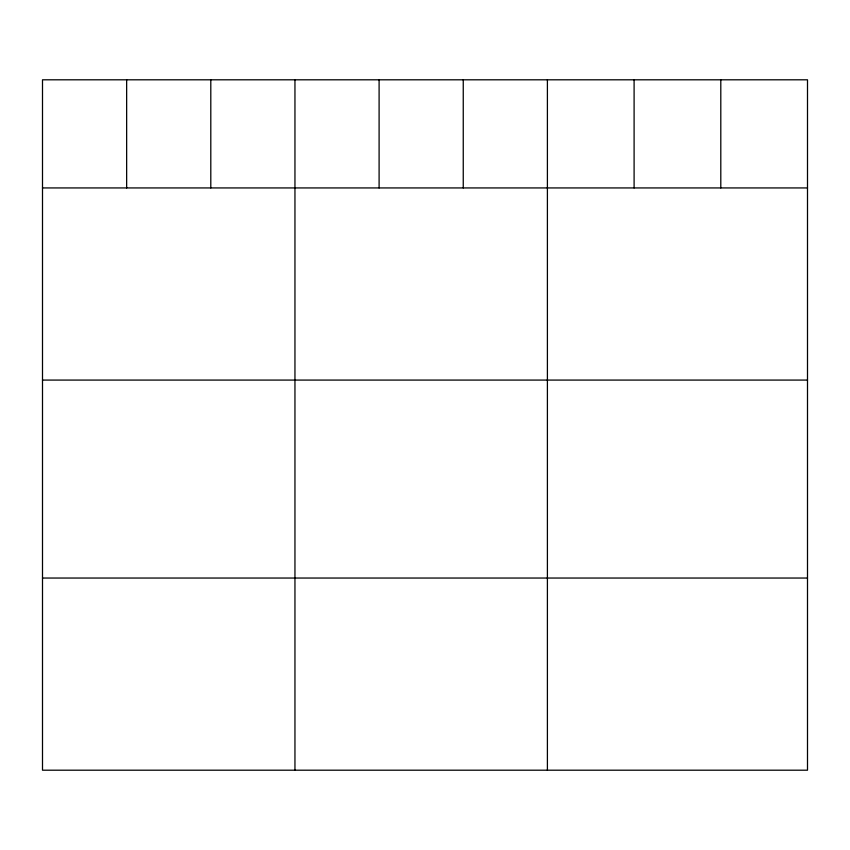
<?xml version="1.0" encoding="UTF-8"?>
<svg xmlns="http://www.w3.org/2000/svg" width="850" height="850" viewBox="0 0 850 850"><rect width="100%" height="100%" fill="white"/><g stroke="black" fill="none" stroke-linecap="round" stroke-linejoin="round"><path stroke-width="1.27" d="M807.5 187.935L807.5 770.196L42.5 770.196L42.5 79.804L807.5 79.804L807.5 187.935L42.5 187.935M42.5 380.078L807.5 380.078M42.5 578.043L807.5 578.043M720.8 79.804L720.8 187.935M634.1 79.804L634.1 187.935M547.4 79.804L547.4 770.196M463.25 79.804L463.25 187.935M379.1 79.804L379.1 187.935M294.95 79.804L294.95 770.196M210.8 79.804L210.8 187.935M126.65 79.804L126.65 187.935"/></g></svg>
